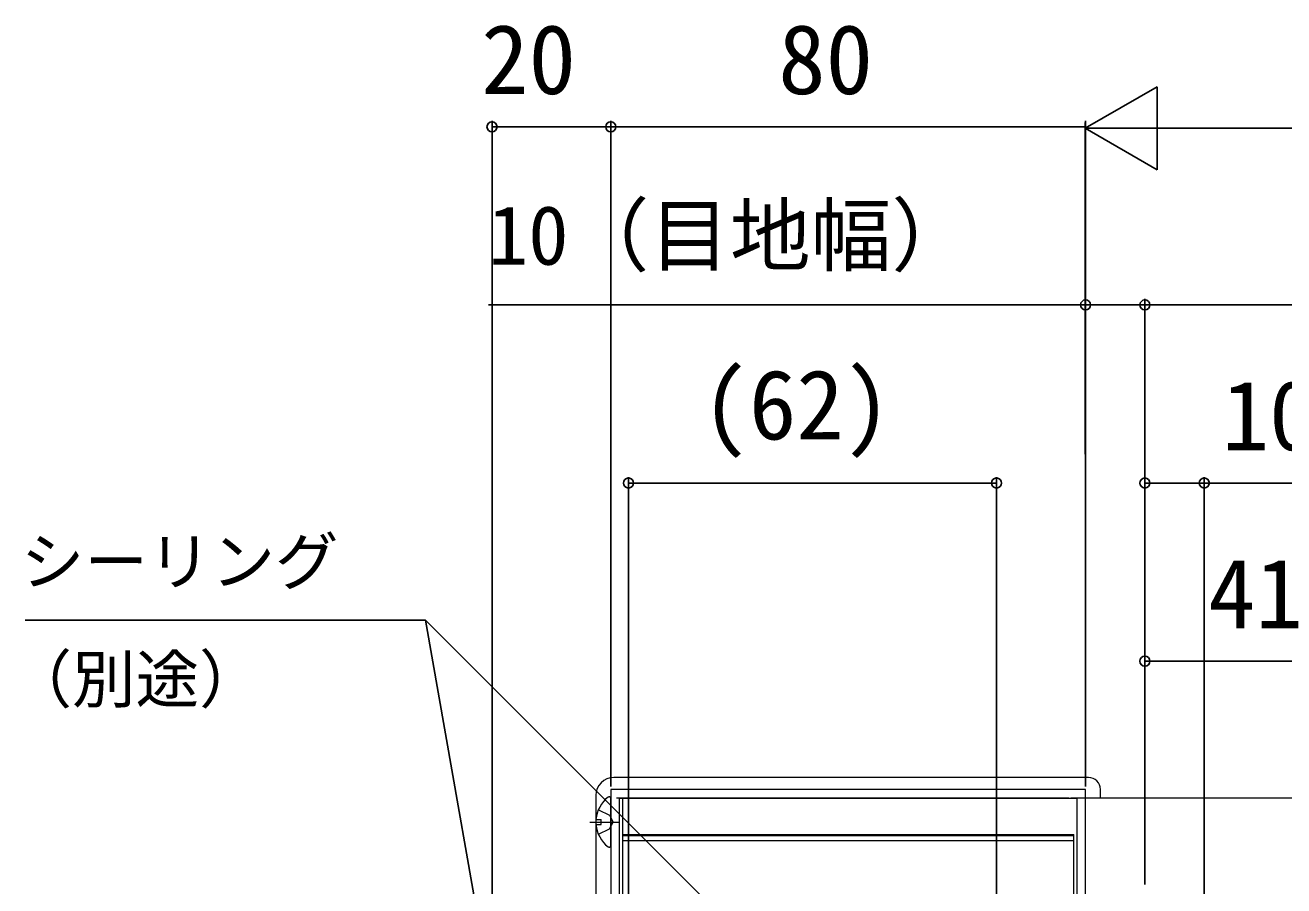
# Model space of a CAD drawing. Units: millimetres, scale not verified. Extents: x -700 to 700, y -1044 to 1038.
# Drawn here: x -133.6 to 78.4, y 427.4 to 572.3 of the extents above; entities that cross this region are included whole.
import ezdxf
from ezdxf.enums import TextEntityAlignment as Align

# ---------------------------------------------------------------- set-up
doc = ezdxf.new("R2010")
doc.units = ezdxf.units.MM
doc.header["$LTSCALE"] = 6
for name, color, linetype, lineweight in [('0-2_YKK_11', 7, 'Continuous', 18), ('0-4_YKK_12', 2, 'Continuous', 18), ('0-5_YKK_13', 4, 'Continuous', 18)]:
    doc.layers.add(name, color=color, linetype=linetype, lineweight=lineweight)
doc.layers.add('0-7_YKK_D', color=6, linetype='Continuous')
doc.styles.add('ＭＳ ゴシック', font='')
doc.styles.get('ＭＳ ゴシック').set_extended_font_data('MS Gothic')

msp = doc.modelspace()

# ---------------------------------------------------------------- linework, layer by layer
at = {"layer": '0-2_YKK_11', "color": 30}
for points in [[(45, 352.1), (45, 443.6), (-35, 443.6), (-35, 403.1)], [(-33.5, 395.1), (-33.5, 442.1), (43.5, 442.1), (43.5, 379.1)]]:
    msp.add_lwpolyline(points, dxfattribs=at)
at = {"layer": '0-4_YKK_12'}
for p, q in [((42.2, 442.1), (-34, 442.1)), ((-33, 442.1), (-33, 395.1)), ((193.125, 442.1), (42.5, 442.1)), ((-33, 436), (43, 436)), ((-33, 435.802), (43, 435.802)), ((43, 434.919), (-33, 434.919)), ((43, 379.1), (43, 436))]:
    msp.add_line(p, q, dxfattribs=at)
at = {"layer": '0-5_YKK_13'}
for p, q in [((45.5, 445.6), (-34.5, 445.6)), ((47.5, 442.1), (47.5, 443.6)), ((-37.5, 442.6), (-37.5, 412.6)), ((-35, 434.124), (-35, 442.076)), ((-37.077, 440.175), (-35.212, 439.245)), ((-35.212, 439.245), (-34.603, 438.1)), ((-38.5, 438.1), (-33.602, 438.1)), ((-37.483, 438.525), (-36.6, 438.525))]:
    msp.add_line(p, q, dxfattribs=at)
for points in [[(-37.483, 437.675), (-36.6, 437.675), (-36.6, 438.525)], [(-37.077, 436.025), (-35.212, 436.955), (-34.603, 438.1)]]:
    msp.add_lwpolyline(points, dxfattribs=at)
for centre, radius, start, end in [((-34.5, 442.6), 3, 90, 180), ((45.5, 443.6), 2, 0, 90), ((-32.2, 438.1), 5.3, 127.71409, 175.40059), ((-35.274, 442.076), 0.274, 0, 127.71409), ((-32.2, 438.1), 5.3, 184.59941, 232.28591), ((-35.274, 434.124), 0.274, 232.28591, 0)]:
    msp.add_arc(centre, radius, start, end, dxfattribs=at)
at = {"layer": '0-7_YKK_D'}
for p, q in [((44.949, 554.957), (57.07, 561.963)), ((57.076, 547.963), (57.07, 561.963)), ((-55, 405.8), (-55, 556.205)), ((-35, 444.1), (-35, 556.205)), ((-35, 444.1), (-35, 556.205)), ((45, 444.1), (44.948, 555.957)), ((45, 444.1), (45, 556.205)), ((-55, 555.205), (-35, 555.205)), ((-35, 555.205), (45, 555.205)), ((44.949, 554.957), (69.198, 554.968)), ((44.949, 554.957), (57.076, 547.963)), ((58.949, 554.964), (467.449, 555.151)), ((45, 444.1), (45, 526.205)), ((55, 427.6), (55, 526.205)), ((55, 427.6), (55, 526.205)), ((55, 525.205), (471.5, 525.205)), ((-32, 422.1), (-32, 496.205)), ((30, 349.1), (30, 496.205)), ((55, 427.6), (55, 496.205)), ((65, 298.6), (65, 496.205)), ((-32, 495.205), (30, 495.205)), ((55, 427.6), (55, 466.205)), ((55, 465.205), (96, 465.205))]:
    msp.add_line(p, q, dxfattribs=at)
for points in [[(55, 525.205), (45, 525.205), (-55.591, 525.205)], [(55, 495.205), (65, 495.205), (92.4, 495.205)], [(-53.203, 398.245), (-53.793, 401.594), (-66.225, 472.1), (-133.648, 472.1)], [(45.648, 360.226), (43.244, 362.63), (-66.225, 472.1)]]:
    msp.add_lwpolyline(points, dxfattribs=at)
for centre in [(-55, 555.205), (-35, 555.205), (45, 525.205), (55, 525.205), (55, 525.205), (-32, 495.205), (30, 495.205), (55, 495.205), (65, 495.205), (55, 465.205)]:
    msp.add_circle(centre, 0.85, dxfattribs=at)

# ---------------------------------------------------------------- texts
at = {"layer": '0-7_YKK_D', "style": 'ＭＳ ゴシック'}
for s, height, p in [('20', 11.73, (-56.818, 557.205)), ('80', 11.73, (-6.773, 557.205)), ('10（目地幅）', 9.971, (-55.677, 528.982)), ('(62)', 11.73, (-19.682, 499.023)), ('10', 11.73, (67.946, 497.205)), ('シーリング', 7.845, (-134.377, 475.727)), ('41', 11.73, (65.636, 467.205)), ('（別途）', 7.845, (-136.444, 455.887))]:
    msp.add_text(s, height=height, dxfattribs=at).set_placement(p, align=Align.BOTTOM_LEFT)

doc.saveas('drawing.dxf')
